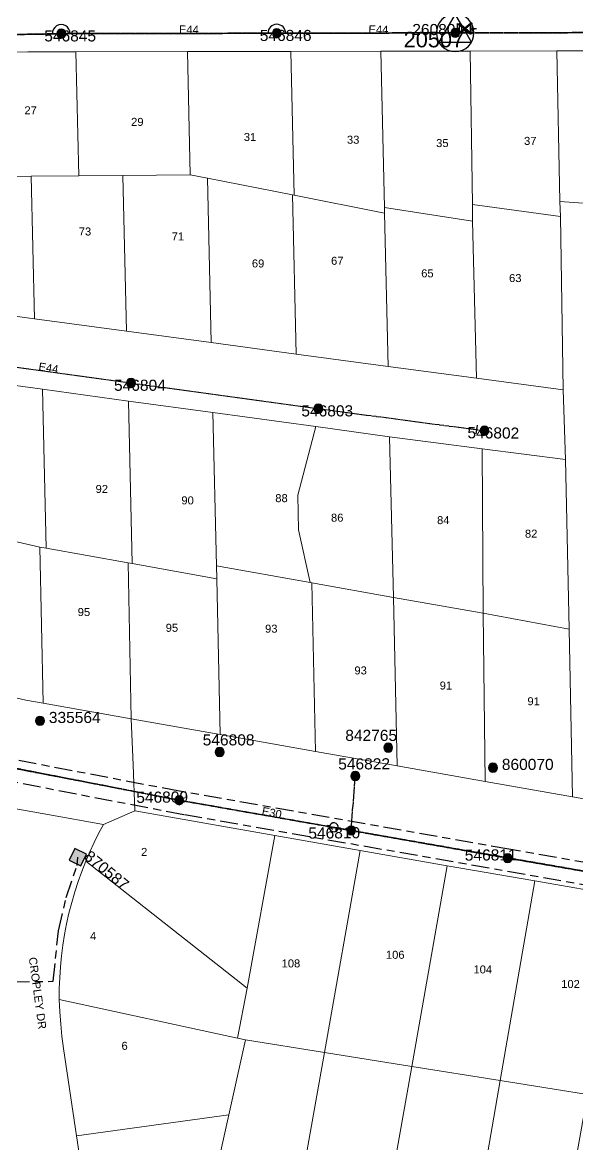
# Model space of a CAD drawing. Header units: metres. Extents: x 311460 to 313373, y 6261260 to 6263889.
# Drawn here: x 312733 to 312857.9, y 6262274.9 to 6262527.4 of the extents above; entities that cross this region are included whole.
import ezdxf
from ezdxf.enums import TextEntityAlignment as Align

# ---------------------------------------------------------------- set-up
doc = ezdxf.new("R2010")
doc.units = ezdxf.units.M
doc.linetypes.add('Cable Exist OH', pattern=[1, 1, 0])
doc.linetypes.add('Cable Exist UG', pattern=[8.2, 4, -1.2, 1.8, -1.2])
doc.layers.get('0').update_dxf_attribs({"color": 6})
doc.layers.add('Cadastre Land Parcels_SP_EXT', color=9, linetype='Continuous', lineweight=5)
doc.layers.add('Cadastre Roads_SP_EXT', color=9, linetype='Continuous', lineweight=5)
for name, color, linetype in [('Equip_LV_EXT', 7, 'Continuous'), ('Equip_SP_LV_EXT', 7, 'Continuous'), ('Mains_HV_EXT', 7, 'Continuous'), ('Mains_LV_EXT', 7, 'Continuous'), ('Mains_SL_EXT', 7, 'Continuous'), ('Sub_SP_TR_HV_LV_EXT', 7, 'Continuous'), ('SupportsOH_SP_TR_HV_LV_SL_EXT', 7, 'Continuous'), ('SupportsUG_SP_LV_SL_EXT', 7, 'Continuous')]:
    doc.layers.add(name, color=color, linetype=linetype)
doc.layers.get('0').freeze()
doc.styles.add('COLUMN_LABEL', font='arial.ttf')
doc.styles.add('POLE_LABEL', font='arial.ttf')
doc.styles.get("Standard").update_dxf_attribs({"font": 'arial.ttf'})

# ---------------------------------------------------------------- blocks, each defined once
blk = doc.blocks.new('SUB_POLE_EXT')
blk.add_wipeout([(0, 4.22), (0.42, 4.2), (0.83, 4.14), (1.21, 4.05), (1.62, 3.9), (1.99, 3.72), (2.35, 3.51), (2.68, 3.26), (2.99, 2.99), (3.28, 2.66), (3.52, 2.34), (3.76, 1.92), (3.9, 1.62), (4.04, 1.23), (4.18, 0.63), (4.22, 0), (4.18, -0.61), (4.06, -1.15), (3.9, -1.62), (3.58, -2.24), (3.22, -2.73), (2.97, -3.01), (2.68, -3.26), (2.36, -3.5), (2, -3.72), (1.64, -3.89), (1.25, -4.03), (0.82, -4.14), (0.42, -4.2), (0, -4.22), (-0.41, -4.2), (-0.8, -4.15), (-1.21, -4.05), (-1.62, -3.9), (-1.99, -3.73), (-2.35, -3.51), (-2.68, -3.26), (-2.96, -3.02), (-3.23, -2.72), (-3.51, -2.35), (-3.71, -2.01), (-3.91, -1.6), (-4.05, -1.21), (-4.16, -0.76), (-4.22, -0.14), (-4.21, 0.39), (-4.14, 0.83), (-4.03, 1.27), (-3.9, 1.63), (-3.71, 2.02), (-3.5, 2.37), (-3.28, 2.67), (-2.99, 2.99), (-2.68, 3.27), (-2.33, 3.52), (-1.98, 3.73), (-1.63, 3.9), (-1.2, 4.05), (-0.78, 4.15), (-0.4, 4.21)])
blk.add_line((2.16, 0.48), (2.16, 0.48, 0))
blk.add_lwpolyline([(-4.22, 0, 1), (4.22, 0, 1)], format="xyb", close=True)
blk.add_lwpolyline([(2.14, 0.52), (0, 4.22), (-3.66, -2.11), (3.66, -2.11)], close=True)
for tag, height, flags, p in [('ASSET_NUM', 3.5, 8, (2, 2)), ('STREET_CODE', 0.2, 9, (1.5, 0)), ('CONSTRUCTED_VOLTAGE', 0.2, 9, (1.5, -0.2)), ('OPERATING_VOLTAGE', 0.2, 9, (1.5, -0.6)), ('OPERATED_BY', 0.2, 9, (1.5, -0.8)), ('ORIENTATION', 0.2, 9, (1.5, -1.2)), ('OWNED_BY', 0.2, 9, (1.5, -1.4)), ('SECONDARY_VOLTAGE', 0.2, 9, (1.5, -1.6)), ('STATE', 0.2, 9, (1.5, -1.8)), ('SUBSTATION_TYPE', 0.2, 9, (1.5, -2)), ('NO_PHASES', 0.2, 9, (1.5, -0.4)), ('MAINTAINED_BY', 0.2, 9, (1.5, -1)), ('USAGE', 0.2, 9, (1.5, -2.2)), ('LEGEND', 0.2, 9, (1.5, -2.4)), ('LOCATION', 0.2, 9, (1.5, -2.6)), ('STREETNAME', 0.2, 9, (1.5, -2.8)), ('SUBURB', 0.2, 9, (1.5, -3)), ('Z', 0.2, 1, (1.5, -3.4)), ('NOTES', 0.2, 9, (1.5, -3.2))]:
    blk.add_attdef(tag, text='', height=height, dxfattribs=dict(flags=flags)).set_placement(p, align=Align.MIDDLE_LEFT)
blk = doc.blocks.new('COLUMN_EXT')
blk.add_hatch(color=256).paths.add_polyline_path([(-1.49, 1.48), (-1.49, -1.49), (1.48, -1.49), (1.48, 1.48)])
blk.add_lwpolyline([(-1.49, -1.49), (1.48, -1.49), (1.48, 1.48), (-1.49, 1.48)], close=True)
for tag, height, style, flags, p in [('ASSET_NUM', 2.5, 'COLUMN_LABEL', 8, (2, 2)), ('STRUCTURE_PLANT_NUMBER', 0.2, 'POLE_LABEL', 9, (1.81, 0.03)), ('STREET_CODE', 0.2, 'COLUMN_LABEL', 9, (1.81, -0.2))]:
    blk.add_attdef(tag, text='', height=height, dxfattribs=dict(style=style, flags=flags)).set_placement(p, align=Align.MIDDLE_LEFT)
at = {"flags": 1}
blk.add_attdef('Z', (1.81, -2.35), '', height=0.2, dxfattribs=at)
at = {"flags": 9}
for tag, p in [('COLUMN_TYPE', (1.81, -0.4)), ('OWNED_BY', (1.81, -0.6)), ('STATE', (1.81, -0.8)), ('USAGE', (1.81, -1)), ('STREETNAME', (1.81, -1.6)), ('SUBURB', (1.81, -1.8)), ('LEGEND', (1.81, -1.2)), ('LOCATION', (1.81, -1.4)), ('NOTES', (1.81, -2))]:
    blk.add_attdef(tag, text='', height=0.2, dxfattribs=at).set_placement(p, align=Align.MIDDLE_LEFT)
blk = doc.blocks.new('LV_OH_LINKS_OPEN_EXT')
for p, q in [((-0.17, 4.97), (-0.17, 5.46)), ((0.17, 4.97), (0.17, 5.46)), ((-0.17, 3), (-0.17, 2.5)), ((0.17, 3), (0.17, 2.5))]:
    blk.add_line(p, q)
blk.add_lwpolyline([(0, 2.99, 1), (0, 4.98, 1)], format="xyb", close=True)
at = {"flags": 9}
for tag, p in [('ACTUAL_STATUS', (0, 0)), ('CONSTRUCTED_VOLTAGE', (0, -0.2)), ('OPERATING_VOLTAGE', (0, -0.6)), ('ORIENTATION', (0, -0.8)), ('OWNED_BY', (0, -1)), ('STATE', (0, -1.2)), ('SWITCH_TYPE', (0, -1.4)), ('NO_PHASES', (0, -0.4)), ('USAGE', (0, -1.6)), ('LEGEND', (0, -1.8)), ('NOTES', (0, -2))]:
    blk.add_attdef(tag, text='', height=0.2, dxfattribs=at).set_placement(p, align=Align.MIDDLE_LEFT)
at = {"flags": 1}
blk.add_attdef('Z', (0, 0), '', height=0.2, dxfattribs=at)
blk = doc.blocks.new('LV_OH_LINKS_DISTFUSE_EXT')
for p, q in [((0, 0), (0.96, 0)), ((3.84, 0), (4.8, 0))]:
    blk.add_line(p, q)
blk.add_lwpolyline([(3.84, -1.2), (3.84, 1.2), (0.96, -1.2), (0.96, 1.2)], close=True)
at = {"flags": 9}
for tag, p in [('ACTUAL_STATUS', (0, 0)), ('CONSTRUCTED_VOLTAGE', (0, -0.2)), ('OPERATING_VOLTAGE', (0, -0.6)), ('ORIENTATION', (0, -0.8)), ('OWNED_BY', (0, -1)), ('STATE', (0, -1.2)), ('SWITCH_TYPE', (0, -1.4)), ('NO_PHASES', (0, -0.4)), ('USAGE', (0, -1.6)), ('NOTES', (0, -1.8))]:
    blk.add_attdef(tag, text='', height=0.2, dxfattribs=at).set_placement(p, align=Align.MIDDLE_LEFT)
at = {"flags": 1}
blk.add_attdef('Z', (0, 0), '', height=0.2, dxfattribs=at)
blk = doc.blocks.new('POLE_EXT')
blk.add_hatch(color=256).paths.add_polyline_path([(-1, 0, 1), (1, 0, 1)])
blk.add_lwpolyline([(-1, 0, 1), (1, 0, 1)], format="xyb", close=True)
for tag, height, flags, p in [('pNumber', 2.5, 8, (-17.84, 2.07)), ('OWNED_BY', 0.2, 9, (1.35, -0.4)), ('SPECIAL_USE', 0.2, 9, (1.35, -0.8)), ('STATE', 0.2, 9, (1.35, -1)), ('cLV', 0.2, 9, (1.35, -1.4)), ('hDepth', 0.2, 9, (1.35, -1.6)), ('hDia', 0.2, 9, (1.35, -1.8)), ('cHV', 0.2, 9, (1.35, -2)), ('PARENT', 0.2, 9, (1.35, -0.6)), ('USAGE', 0.2, 9, (1.35, -1.2)), ('LBRACKET', 0.2, 9, (1.35, -2.2)), ('LExisting', 0.2, 9, (1.35, -2.4)), ('LANTNUMBER', 0.2, 9, (1.35, -2.6)), ('cLinedev', 0.2, 9, (1.35, -3.4)), ('pExisting', 0.2, 9, (1.35, -3.8)), ('pFooting', 0.2, 9, (1.35, -4.4)), ('pNew', 0.2, 9, (1.35, -4.6)), ('pRelocate', 0.2, 9, (1.35, -5)), ('LOther', 0.2, 9, (1.35, -2.8)), ('LRemove', 0.2, 9, (1.35, -3)), ('LEGEND', 0.2, 9, (1.35, -3.2)), ('LOCATION', 0.2, 9, (1.35, -3.6)), ('PFNUMBER', 0.2, 9, (1.35, -4)), ('NEWPFNUMBER', 0.2, 9, (1.35, -4.2)), ('pRemove', 0.2, 9, (1.35, -5.2)), ('pReplace', 0.2, 9, (1.35, -5.4)), ('pStay', 0.2, 9, (1.35, -5.6)), ('pType', 0.2, 9, (1.35, -5.8)), ('cspan', 0.2, 9, (1.35, -6)), ('STREETNAME', 0.2, 9, (1.35, -6.2)), ('SUBURB', 0.2, 9, (1.35, -6.4)), ('OPERATED_BY', 0.2, 9, (1.36, -7.01)), ('NOTES', 0.2, 9, (1.35, -6.6)), ('MAINTAINED_BY', 0.2, 9, (1.36, -6.81))]:
    blk.add_attdef(tag, text='', height=height, dxfattribs=dict(flags=flags)).set_placement(p, align=Align.MIDDLE_LEFT)
at = {"style": 'POLE_LABEL'}
for tag, height, flags, p in [('ASSET_NUM', 2.5, 8, (2, 2)), ('STRUCTURE_PLANT_NUMBER', 0.2, 9, (1.35, 0.03)), ('STREET_CODE', 0.2, 9, (1.35, -0.2))]:
    blk.add_attdef(tag, text='', height=height, dxfattribs=dict(at, flags=flags)).set_placement(p, align=Align.MIDDLE_LEFT)
at = {"flags": 1}
blk.add_attdef('Z', (1.35, -7.33), '', height=0.2, dxfattribs=at)
blk = doc.blocks.new('End Shackle_EXT')
blk.add_wipeout([(0, 0.25), (1.81, 0.25), (1.82, -0.25), (0, -0.25)])
blk.add_line((1.81, -1), (1.81, 1))
at = {"flags": 1}
blk.add_attdef('Z', (0, 0), '', height=0.2, dxfattribs=at)
at = {"flags": 9}
for tag, p in [('CONNECTOR_TYPE', (0, 0)), ('CONSTRUCTED_VOLTAGE', (0, -0.2)), ('OPERATING_VOLTAGE', (0, -0.6)), ('ORIENTATION', (0, -0.8)), ('OWNED_BY', (0, -1)), ('STATE', (0, -1.2)), ('NO_PHASES', (0, -0.4)), ('USAGE', (0, -1.4)), ('NOTES', (0, -1.6))]:
    blk.add_attdef(tag, text='', height=0.2, dxfattribs=at).set_placement(p, align=Align.MIDDLE_LEFT)

msp = doc.modelspace()

# ---------------------------------------------------------------- linework, layer by layer
at = {"layer": 'Cadastre Land Parcels_SP_EXT', "linetype": 'Continuous'}
for points in [[(312745.09, 6262520.75), (312734.27, 6262520.73), (312720.09, 6262520.41), (312720.73, 6262492.63), (312735.03, 6262492.77), (312745.72, 6262492.87), (312745.09, 6262520.75)], [(312770.18, 6262520.8), (312745.09, 6262520.75), (312745.72, 6262492.87), (312755.65, 6262492.94), (312770.81, 6262493.11), (312770.18, 6262520.8)], [(312793.4, 6262520.85), (312770.18, 6262520.8), (312770.81, 6262493.11), (312774.69, 6262492.33), (312793.81, 6262488.55), (312794.14, 6262488.49), (312793.4, 6262520.85)], [(312813.68, 6262520.87), (312793.4, 6262520.85), (312794.14, 6262488.49), (312814.51, 6262484.43), (312814.48, 6262485.73), (312813.68, 6262520.87)], [(312872.86, 6262520.99), (312853.28, 6262520.96), (312853.96, 6262487.04), (312873.81, 6262485.68), (312872.86, 6262520.99)], [(312735.03, 6262492.77), (312720.73, 6262492.63), (312712.26, 6262492.56), (312712.94, 6262463.72), (312735.74, 6262460.66), (312735.03, 6262492.77)], [(312745.72, 6262492.87), (312735.03, 6262492.77), (312735.74, 6262460.66), (312756.44, 6262457.88), (312755.65, 6262492.94), (312745.72, 6262492.87)], [(312770.81, 6262493.11), (312755.65, 6262492.94), (312756.44, 6262457.88), (312775.52, 6262455.32), (312774.69, 6262492.33), (312770.81, 6262493.11)], [(312793.81, 6262488.55), (312774.69, 6262492.33), (312775.52, 6262455.32), (312794.62, 6262452.76), (312793.81, 6262488.55)], [(312814.51, 6262484.43), (312794.14, 6262488.49), (312793.81, 6262488.55), (312794.62, 6262452.76), (312815.29, 6262449.98), (312814.51, 6262484.43)], [(312854.11, 6262483.69), (312834.3, 6262486.43), (312834.28, 6262482.64), (312835.16, 6262447.31), (312854.67, 6262444.69), (312854.11, 6262483.69)], [(312873.81, 6262485.68), (312853.96, 6262487.04), (312854.11, 6262483.69), (312854.67, 6262444.69), (312855.18, 6262429.03), (312856.01, 6262390.87), (312856.76, 6262353.13), (312875, 6262349.92), (312874.77, 6262386.73), (312895.75, 6262382.59), (312894.75, 6262423.5), (312894.31, 6262439.3), (312893.16, 6262484.36), (312873.81, 6262485.68)], [(312834.28, 6262482.64), (312814.48, 6262485.73), (312814.51, 6262484.43), (312815.29, 6262449.98), (312835.16, 6262447.31), (312834.28, 6262482.64)], [(312737.58, 6262444.85), (312718.17, 6262447.5), (312717.7, 6262413.71), (312736.95, 6262409.35), (312738.39, 6262409.11), (312737.58, 6262444.85)], [(312756.93, 6262442.18), (312737.58, 6262444.85), (312738.39, 6262409.11), (312756.84, 6262405.76), (312757.76, 6262405.64), (312756.93, 6262442.18)], [(312775.89, 6262439.58), (312756.93, 6262442.18), (312757.76, 6262405.64), (312776.74, 6262402.19), (312776.67, 6262405.14), (312775.89, 6262439.58)], [(312799.06, 6262436.43), (312775.89, 6262439.58), (312776.67, 6262405.14), (312797.78, 6262401.35), (312795.15, 6262413.2), (312794.97, 6262420.98), (312799.06, 6262436.43)], [(312815.63, 6262434.13), (312799.06, 6262436.43), (312794.97, 6262420.98), (312795.15, 6262413.2), (312797.78, 6262401.35), (312798.11, 6262401.28), (312816.48, 6262397.98), (312815.63, 6262434.13)], [(312836.47, 6262431.46), (312815.63, 6262434.13), (312816.48, 6262397.98), (312836.68, 6262394.45), (312836.47, 6262431.46)], [(312855.18, 6262429.03), (312836.47, 6262431.46), (312836.68, 6262394.45), (312856.01, 6262390.87), (312855.18, 6262429.03)], [(312736.95, 6262409.35), (312717.7, 6262413.71), (312717.28, 6262378.76), (312733.79, 6262374.9), (312737.7, 6262374.2), (312736.95, 6262409.35)], [(312738.39, 6262409.11), (312736.95, 6262409.35), (312737.7, 6262374.2), (312757.51, 6262370.67), (312756.84, 6262405.76), (312738.39, 6262409.11)], [(312757.76, 6262405.64), (312756.84, 6262405.76), (312757.51, 6262370.67), (312777.49, 6262367.16), (312776.74, 6262402.19), (312757.76, 6262405.64)], [(312798.11, 6262401.28), (312797.78, 6262401.35), (312776.67, 6262405.14), (312776.74, 6262402.19), (312777.49, 6262367.16), (312798.96, 6262363.38), (312798.11, 6262401.28)], [(312816.48, 6262397.98), (312798.11, 6262401.28), (312798.96, 6262363.38), (312817.33, 6262360.13), (312816.48, 6262397.98)], [(312836.68, 6262394.45), (312816.48, 6262397.98), (312817.33, 6262360.13), (312837.1, 6262356.61), (312836.68, 6262394.45)], [(312856.01, 6262390.87), (312836.68, 6262394.45), (312837.1, 6262356.61), (312856.76, 6262353.13), (312856.01, 6262390.87)], [(312789.82, 6262344.48), (312758.32, 6262349.99), (312751.28, 6262346.95), (312750.17, 6262344.94), (312749.15, 6262342.89), (312748.2, 6262340.8), (312747.33, 6262338.67), (312783.56, 6262310.14), (312789.82, 6262344.48)], [(312809.02, 6262341.07), (312789.82, 6262344.48), (312783.56, 6262310.14), (312781.44, 6262298.85), (312783.23, 6262298.49), (312800.97, 6262295.66), (312809.02, 6262341.07)], [(312820.62, 6262292.51), (312828.59, 6262337.65), (312809.02, 6262341.07), (312800.97, 6262295.66), (312820.62, 6262292.51)], [(312783.56, 6262310.14), (312747.33, 6262338.67), (312746.43, 6262336.39), (312745.59, 6262334.08), (312744.83, 6262331.75), (312744.14, 6262329.39), (312743.52, 6262327.02), (312742.98, 6262324.62), (312742.52, 6262322.21), (312742.13, 6262319.78), (312741.82, 6262317.35), (312741.58, 6262314.9), (312741.43, 6262312.46), (312741.34, 6262310), (312741.34, 6262307.55), (312781.44, 6262298.85), (312783.56, 6262310.14)], [(312848.27, 6262334.24), (312828.59, 6262337.65), (312820.62, 6262292.51), (312840.51, 6262289.33), (312848.27, 6262334.24)], [(312868.03, 6262330.83), (312848.27, 6262334.24), (312840.51, 6262289.33), (312860.12, 6262286.19), (312868.03, 6262330.83)], [(312781.44, 6262298.85), (312741.34, 6262307.55), (312741.46, 6262304.79), (312741.65, 6262302.04), (312741.91, 6262299.3), (312742.25, 6262296.56), (312745.22, 6262276.92), (312779.49, 6262281.62), (312783.23, 6262298.49), (312781.44, 6262298.85)], [(312800.97, 6262295.66), (312783.23, 6262298.49), (312779.49, 6262281.62), (312772.38, 6262249.52), (312777.36, 6262250.23), (312781.26, 6262250.46), (312785.16, 6262250.58), (312789.06, 6262250.61), (312792.97, 6262250.54), (312800.97, 6262295.66)], [(312820.62, 6262292.51), (312800.97, 6262295.66), (312792.97, 6262250.54), (312795.72, 6262250.39), (312798.47, 6262250.14), (312812.7, 6262247.69), (312820.62, 6262292.51)], [(312840.51, 6262289.33), (312820.62, 6262292.51), (312812.7, 6262247.69), (312832.71, 6262244.18), (312840.51, 6262289.33)], [(312860.12, 6262286.19), (312840.51, 6262289.33), (312832.71, 6262244.18), (312842.73, 6262242.43), (312852.07, 6262240.79), (312860.12, 6262286.19)], [(312772.38, 6262249.52), (312779.49, 6262281.62), (312745.22, 6262276.92), (312749.15, 6262250.48), (312754.02, 6262246.78), (312772.38, 6262249.52)]]:
    msp.add_lwpolyline(points, close=True, dxfattribs=at)
at = {"layer": 'Cadastre Roads_SP_EXT', "linetype": 'Continuous'}
for points in [[(312718.17, 6262447.5), (312737.58, 6262444.85), (312756.93, 6262442.18), (312775.89, 6262439.58), (312799.06, 6262436.43), (312815.63, 6262434.13), (312836.47, 6262431.46), (312855.18, 6262429.03), (312854.67, 6262444.69), (312835.16, 6262447.31), (312815.29, 6262449.98), (312794.62, 6262452.76), (312775.52, 6262455.32), (312756.44, 6262457.88), (312735.74, 6262460.66), (312712.94, 6262463.72)], [(312875, 6262349.92), (312856.76, 6262353.13), (312837.1, 6262356.61), (312817.33, 6262360.13), (312798.96, 6262363.38), (312777.49, 6262367.16), (312777.49, 6262367.16), (312757.51, 6262370.67), (312757.92, 6262360.33), (312758.32, 6262349.99), (312789.82, 6262344.48), (312809.02, 6262341.07), (312828.59, 6262337.65), (312848.27, 6262334.24), (312868.03, 6262330.83)], [(312749.15, 6262250.48), (312745.22, 6262276.92), (312742.25, 6262296.56), (312741.91, 6262299.3), (312741.65, 6262302.04), (312741.46, 6262304.79), (312741.34, 6262307.55), (312741.34, 6262310), (312741.43, 6262312.46), (312741.58, 6262314.9), (312741.82, 6262317.35), (312742.13, 6262319.78), (312742.52, 6262322.21), (312742.98, 6262324.62), (312743.52, 6262327.02), (312744.14, 6262329.39), (312744.83, 6262331.75), (312745.59, 6262334.08), (312746.43, 6262336.39), (312747.33, 6262338.67), (312748.2, 6262340.8), (312749.15, 6262342.89), (312750.17, 6262344.94), (312751.28, 6262346.95), (312751.28, 6262346.95), (312738.79, 6262349.16), (312721.4, 6262352.23)]]:
    msp.add_lwpolyline(points, dxfattribs=at)
at = {"layer": 'Mains_HV_EXT', "linetype": 'Cable Exist OH'}
msp.add_lwpolyline([(312479.43, 6262418.47), (312505.94, 6262412), (312560.94, 6262396.97), (312598.58, 6262388.16), (312624.11, 6262382.43), (312656.31, 6262375.31), (312689.33, 6262367.54), (312716.94, 6262362.41), (312768.3, 6262352.39), (312933.7, 6262323.56), (312974.57, 6262319.38)], dxfattribs=at)
at = {"layer": 'Mains_HV_EXT', "linetype": 'Cable Exist UG'}
for points in [[(312933.95, 6262325.4), (312842.45, 6262341.37), (312768.37, 6262354.42), (312703.36, 6262366.84), (312694.67, 6262367.1), (312675.9, 6262371.54), (312656.8, 6262376.06), (312637.08, 6262380.69), (312617.89, 6262385.23), (312598.5, 6262389.85), (312566.13, 6262397.51), (312559.26, 6262399.11), (312570.88, 6262319.53)], [(312886.49, 6262328.61), (312769.33, 6262349.12), (312725.39, 6262357.55), (312724.35, 6262351.8), (312722.74, 6262340.24), (312722.23, 6262329.67), (312722.82, 6262317), (312734.31, 6262236.69), (312734.75, 6262232.53), (312729.48, 6262231.75)]]:
    msp.add_lwpolyline(points, dxfattribs=at)
at = {"layer": 'Mains_LV_EXT', "linetype": 'Continuous'}
for points in [[(312743.78, 6262524.84, 1.030386), (312739.78, 6262524.79)], [(312792.26, 6262524.94, 0.999984), (312788.26, 6262524.93)]]:
    msp.add_lwpolyline(points, format="xyb", dxfattribs=at)
at = {"layer": 'Mains_LV_EXT', "linetype": 'Cable Exist OH'}
for points in [[(312741.78, 6262524.83), (312689.55, 6262523.81)], [(312790.26, 6262524.93), (312741.78, 6262524.83)], [(312709.42, 6262452.84), (312757.47, 6262446.24)], [(312757.47, 6262446.24), (312799.61, 6262440.48)], [(312768.3, 6262352.39), (312716.94, 6262362.41)], [(312807, 6262345.58), (312768.3, 6262352.39)], [(312842.2, 6262339.36), (312807, 6262345.58)], [(312894.69, 6262330.31), (312842.2, 6262339.36)]]:
    msp.add_lwpolyline(points, dxfattribs=at)
at = {"layer": 'Mains_SL_EXT', "linetype": 'Cable Exist OH'}
for points in [[(312644.25, 6262522.78), (312689.55, 6262523.81), (312741.78, 6262524.83)], [(312666.59, 6262459.47), (312709.42, 6262452.84), (312757.47, 6262446.24)], [(312768.3, 6262352.39), (312720.41, 6262361.57)], [(312807, 6262345.58), (312807.91, 6262357.82)], [(312768.3, 6262352.39), (312807, 6262345.58)], [(312807, 6262345.58), (312842.2, 6262339.36)], [(312842.2, 6262339.36), (312894.69, 6262330.31)]]:
    msp.add_lwpolyline(points, dxfattribs=at)
at = {"layer": 'Mains_SL_EXT', "linetype": 'Cable Exist UG'}
msp.add_lwpolyline([(312722.47, 6262311.48), (312739.96, 6262311.65), (312741.15, 6262323.04), (312742.9, 6262330.49), (312745.34, 6262337.69), (312745.5, 6262339.59)], dxfattribs=at)

# ---------------------------------------------------------------- block references
at = {"layer": 'Equip_SP_LV_EXT', "rotation": 79.62963971365245}
msp.add_blockref('LV_OH_LINKS_OPEN_EXT', (312807, 6262345.58), dxfattribs=at)
at = {"layer": 'Sub_SP_TR_HV_LV_EXT'}
ref = msp.add_blockref('SUB_POLE_EXT', (312830.39, 6262525.01), dxfattribs=at)
ref.add_attrib('ASSET_NUM', '20507', dxfattribs={"layer": '0', "height": 3.5}).set_placement((312832.39, 6262525.26), align=Align.TOP_RIGHT)
at = {"layer": 'SupportsOH_SP_TR_HV_LV_SL_EXT'}
ref = msp.add_blockref('POLE_EXT', (312741.78, 6262524.83), dxfattribs=at)
ref.add_attrib('ASSET_NUM', '546845', dxfattribs={"layer": '0', "height": 2.5, "style": 'POLE_LABEL'}).set_placement((312743.78, 6262525.58), align=Align.TOP_CENTER)
ref = msp.add_blockref('POLE_EXT', (312790.26, 6262524.93), dxfattribs=at)
ref.add_attrib('ASSET_NUM', '546846', dxfattribs={"layer": '0', "height": 2.5, "style": 'POLE_LABEL'}).set_placement((312792.26, 6262525.68), align=Align.TOP_CENTER)
ref = msp.add_blockref('POLE_EXT', (312757.47, 6262446.24), dxfattribs=at)
ref.add_attrib('ASSET_NUM', '546804', dxfattribs={"layer": '0', "height": 2.5, "rotation": 0.0855, "style": 'POLE_LABEL'}).set_placement((312759.47, 6262446.99), align=Align.TOP_CENTER)
ref = msp.add_blockref('POLE_EXT', (312799.61, 6262440.48), dxfattribs=at)
ref.add_attrib('ASSET_NUM', '546803', dxfattribs={"layer": '0', "height": 2.5, "rotation": 0.0579, "style": 'POLE_LABEL'}).set_placement((312801.61, 6262441.23), align=Align.TOP_CENTER)
ref = msp.add_blockref('POLE_EXT', (312736.99, 6262370.26), dxfattribs=at)
ref.add_attrib('ASSET_NUM', '335564', dxfattribs={"layer": '0', "height": 2.5, "style": 'POLE_LABEL'}).set_placement((312738.99, 6262371.01), align=Align.MIDDLE_LEFT)
ref = msp.add_blockref('POLE_EXT', (312815.32, 6262364.23), dxfattribs=at)
ref.add_attrib('ASSET_NUM', '842765', dxfattribs={"layer": '0', "height": 2.5, "style": 'POLE_LABEL'}).set_placement((312817.32, 6262364.98), align=Align.BOTTOM_RIGHT)
ref = msp.add_blockref('POLE_EXT', (312777.42, 6262363.22), dxfattribs=at)
ref.add_attrib('ASSET_NUM', '546808', dxfattribs={"layer": '0', "height": 2.5, "style": 'POLE_LABEL'}).set_placement((312779.42, 6262363.97), align=Align.BOTTOM_CENTER)
ref = msp.add_blockref('POLE_EXT', (312807.91, 6262357.82), dxfattribs=at)
ref.add_attrib('ASSET_NUM', '546822', dxfattribs={"layer": '0', "height": 2.5, "rotation": 0.2378, "style": 'POLE_LABEL'}).set_placement((312809.91, 6262358.57), align=Align.BOTTOM_CENTER)
ref = msp.add_blockref('POLE_EXT', (312838.88, 6262359.7), dxfattribs=at)
ref.add_attrib('ASSET_NUM', '860070', dxfattribs={"layer": '0', "height": 2.5, "style": 'POLE_LABEL'}).set_placement((312840.88, 6262360.45), align=Align.MIDDLE_LEFT)
ref = msp.add_blockref('POLE_EXT', (312768.3, 6262352.39), dxfattribs=at)
ref.add_attrib('ASSET_NUM', '546809', dxfattribs={"layer": '0', "height": 2.5, "rotation": 0.5171, "style": 'POLE_LABEL'}).set_placement((312770.3, 6262353.14), align=Align.MIDDLE_RIGHT)
ref = msp.add_blockref('POLE_EXT', (312807, 6262345.58), dxfattribs=at)
ref.add_attrib('ASSET_NUM', '546810', dxfattribs={"layer": '0', "height": 2.5, "rotation": 0.3786, "style": 'POLE_LABEL'}).set_placement((312809, 6262346.33), align=Align.TOP_RIGHT)
ref = msp.add_blockref('POLE_EXT', (312842.2, 6262339.36), dxfattribs=at)
ref.add_attrib('ASSET_NUM', '546811', dxfattribs={"layer": '0', "height": 2.5, "rotation": 0.324, "style": 'POLE_LABEL'}).set_placement((312844.2, 6262340.11), align=Align.MIDDLE_RIGHT)
at = {"layer": 'SupportsUG_SP_LV_SL_EXT'}
ref = msp.add_blockref('COLUMN_EXT', (312745.5, 6262339.59), dxfattribs=dict(at, rotation=64.43192340782377))
ref.add_attrib('ASSET_NUM', '870587', dxfattribs={"layer": '0', "height": 2.5, "rotation": 320.6484, "style": 'COLUMN_LABEL'}).set_placement((312747.5, 6262340.34), align=Align.MIDDLE_LEFT)

# ---------------------------------------------------------------- texts
at = {"layer": 'Cadastre Land Parcels_SP_EXT'}
for s, p in [('27', (312733.49, 6262506.69)), ('29', (312757.49, 6262504.09)), ('31', (312782.84, 6262500.69)), ('33', (312806.04, 6262500.07)), ('37', (312845.88, 6262499.81)), ('35', (312826.1, 6262499.32)), ('73', (312745.72, 6262479.43)), ('71', (312766.62, 6262478.32)), ('69', (312784.66, 6262472.24)), ('67', (312802.47, 6262472.84)), ('65', (312822.74, 6262470.02)), ('63', (312842.51, 6262468.95)), ('92', (312749.5, 6262421.51)), ('90', (312768.8, 6262418.94)), ('88', (312789.92, 6262419.44)), ('86', (312802.45, 6262415.05)), ('84', (312826.31, 6262414.5)), ('82', (312846.08, 6262411.45)), ('95', (312745.48, 6262393.82)), ('95', (312765.27, 6262390.28)), ('93', (312787.62, 6262390.08)), ('93', (312807.72, 6262380.69)), ('91', (312826.9, 6262377.29)), ('91', (312846.64, 6262373.76)), ('2', (312759.73, 6262339.86)), ('4', (312748.25, 6262320.95)), ('106', (312814.8, 6262316.72)), ('108', (312791.34, 6262314.78)), ('104', (312834.5, 6262313.43)), ('102', (312854.23, 6262310.15)), ('6', (312755.33, 6262296.24))]:
    msp.add_text(s, height=1.8, dxfattribs=at).set_placement(p)
at = {"layer": 'Cadastre Roads_SP_EXT'}
msp.add_text('CROPLEY DR', height=1.8, rotation=277.8009, dxfattribs=at).set_placement((312734.46, 6262316.96))
at = {"layer": 'Mains_LV_EXT'}
for s, rotation, p in [('E44', 359.0066, (312768.24, 6262524.89)), ('E44', 358.9952, (312810.88, 6262524.9)), ('E44', 351.0601, (312736.57, 6262449.11)), ('E30', 348.9026, (312786.78, 6262349.14))]:
    msp.add_text(s, height=1.8, rotation=rotation, dxfattribs=at).set_placement(p)

# ---------------------------------------------------------------- next in the draw order: linework, layer by layer
at = {"layer": 'Cadastre Land Parcels_SP_EXT', "linetype": 'Continuous'}
for points in [[(312833.76, 6262520.93), (312813.68, 6262520.87), (312814.48, 6262485.73), (312834.28, 6262482.64), (312834.3, 6262486.43), (312833.76, 6262520.93)], [(312853.96, 6262487.04), (312853.28, 6262520.96), (312833.76, 6262520.93), (312834.3, 6262486.43), (312854.11, 6262483.69), (312853.96, 6262487.04)]]:
    msp.add_lwpolyline(points, close=True, dxfattribs=at)
at = {"layer": 'Cadastre Roads_SP_EXT', "linetype": 'Continuous'}
msp.add_lwpolyline([(312666.57, 6262534.44), (312666.82, 6262526.82), (312667.07, 6262519.2), (312694.85, 6262519.84), (312720.09, 6262520.41), (312734.27, 6262520.73), (312745.09, 6262520.75), (312770.18, 6262520.8), (312793.4, 6262520.85), (312813.68, 6262520.87), (312833.76, 6262520.93), (312853.28, 6262520.96), (312872.86, 6262520.99)], dxfattribs=at)
at = {"layer": 'Mains_HV_EXT', "linetype": 'Cable Exist OH'}
for points in [[(312689.55, 6262523.81), (312741.78, 6262524.83), (312830.39, 6262525.01)], [(312869.88, 6262525.08), (312830.39, 6262525.01)]]:
    msp.add_lwpolyline(points, dxfattribs=at)
at = {"layer": 'Mains_LV_EXT', "linetype": 'Cable Exist OH'}
for points in [[(312830.39, 6262525.01), (312790.26, 6262524.93)], [(312830.39, 6262525.01), (312869.61, 6262525.08)]]:
    msp.add_lwpolyline(points, dxfattribs=at)
at = {"layer": 'Mains_SL_EXT', "linetype": 'Cable Exist OH'}
for points in [[(312741.78, 6262524.83), (312790.26, 6262524.93), (312830.39, 6262525.01)], [(312830.39, 6262525.01), (312869.61, 6262525.08), (312910.06, 6262524.93)]]:
    msp.add_lwpolyline(points, dxfattribs=at)

# ---------------------------------------------------------------- next in the draw order: block references
at = {"layer": 'Equip_LV_EXT'}
for p in [(312829.98, 6262525.92), (312830.39, 6262526.01)]:
    msp.add_blockref('LV_OH_LINKS_DISTFUSE_EXT', p, dxfattribs=at)
at = {"layer": 'Mains_LV_EXT', "rotation": 171.401061073408}
msp.add_blockref('End Shackle_EXT', (312836.98, 6262435.52), dxfattribs=at)
at = {"layer": 'SupportsOH_SP_TR_HV_LV_SL_EXT'}
ref = msp.add_blockref('POLE_EXT', (312830.39, 6262525.01), dxfattribs=at)
ref.add_attrib('ASSET_NUM', '260804', dxfattribs={"layer": '0', "height": 2.5, "style": 'POLE_LABEL'}).set_placement((312832.39, 6262525.76), align=Align.MIDDLE_RIGHT)

# ---------------------------------------------------------------- next in the draw order: linework, layer by layer
at = {"layer": 'Mains_LV_EXT', "linetype": 'Cable Exist OH'}
msp.add_lwpolyline([(312799.61, 6262440.48), (312836.98, 6262435.52)], dxfattribs=at)
at = {"layer": 'Mains_SL_EXT', "linetype": 'Cable Exist OH'}
msp.add_lwpolyline([(312757.47, 6262446.24), (312799.61, 6262440.48), (312836.98, 6262435.52)], dxfattribs=at)

# ---------------------------------------------------------------- next in the draw order: block references
at = {"layer": 'SupportsOH_SP_TR_HV_LV_SL_EXT'}
ref = msp.add_blockref('POLE_EXT', (312836.98, 6262435.52), dxfattribs=at)
ref.add_attrib('ASSET_NUM', '546802', dxfattribs={"layer": '0', "height": 2.5, "rotation": 359.468, "style": 'POLE_LABEL'}).set_placement((312838.98, 6262436.27), align=Align.TOP_CENTER)

doc.saveas('drawing.dxf')
